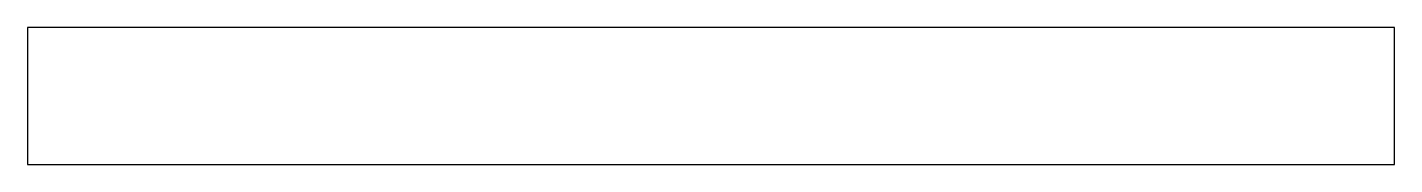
# Model space of a CAD drawing. Header units: metres. Extents: x 0 to 10, y -0.5 to 0.5.
import ezdxf

# ---------------------------------------------------------------- set-up
doc = ezdxf.new("R2010")
doc.units = ezdxf.units.M

msp = doc.modelspace()

# ---------------------------------------------------------------- linework, layer by layer
msp.add_lwpolyline([(10, -0.5), (10, 0.5), (0, 0.5), (0, -0.5)], close=True)

doc.saveas('drawing.dxf')
